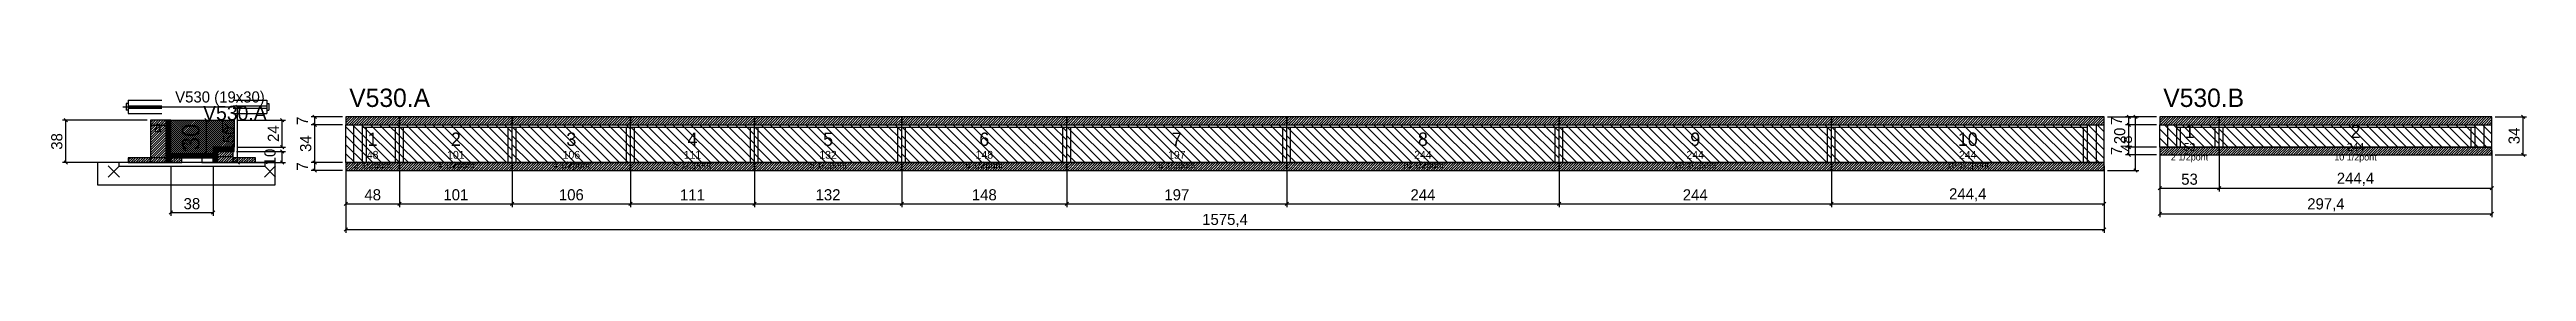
# Model space of a CAD drawing. Extents: x -69 to 2151, y -97 to 33.
import ezdxf
from ezdxf.enums import TextEntityAlignment as Align

# ---------------------------------------------------------------- set-up
doc = ezdxf.new("R2010")
doc.units = 0
for name, color, linetype in [('5', 5, 'Continuous'), ('barrote', 126, 'Continuous'), ('CONCRETO', 251, 'Continuous'), ('COTA', 241, 'Continuous'), ('Cota Seção (2x)', 241, 'Continuous'), ('detalhes', 7, 'Continuous'), ('Hachura', 251, 'Continuous'), ('Madeira', 126, 'Continuous'), ('NOMENCLATURA', 7, 'Continuous'), ('Painéis', 200, 'Continuous'), ('presilha', 224, 'Continuous'), ('Reaproveitamento', 30, 'Continuous'), ('SARR_2.2x7', 40, 'Continuous'), ('SARR_3.5x7', 81, 'Continuous'), ('SCO-___-LAJ', 224, 'Continuous'), ('TENSOR', 224, 'Continuous'), ('texto', 7, 'Continuous'), ('Texto Seção', 7, 'Continuous')]:
    doc.layers.add(name, color=color, linetype=linetype)
doc.dimstyles.new('PAINEL', dxfattribs={"dimtxt": 10, "dimasz": 3, "dimexe": 3, "dimexo": 3, "dimgap": 3, "dimtad": 1, "dimblk": 'OBLIQUE', "dimblk1": 'OBLIQUE', "dimcen": 2.5, "dimclrd": 4, "dimclre": 4, "dimclrt": 240, "dimazin": 3, "dimtfac": 1, "dimtmove": 0, "dimatfit": 3})
doc.dimstyles.new('SECAO2X', dxfattribs={"dimtxt": 16, "dimasz": 3, "dimexe": 3, "dimexo": 3, "dimgap": 3, "dimtad": 1, "dimblk": 'OBLIQUE', "dimblk1": 'OBLIQUE', "dimcen": 2.5, "dimclrd": 4, "dimclre": 4, "dimclrt": 240, "dimazin": 3, "dimtfac": 1, "dimtmove": 0, "dimatfit": 3})

# ---------------------------------------------------------------- blocks, each defined once
blk = doc.blocks.new('_OBLIQUE')
at = {"color": 0, "linetype": 'BYBLOCK'}
blk.add_line((-0.5, -0.5), (0.5, 0.5), dxfattribs=at)

msp = doc.modelspace()

# ---------------------------------------------------------------- hatches: boundary and pattern name
at = {"layer": 'COTA'}
h = msp.add_hatch(dxfattribs=at)
h.set_pattern_fill('ANSI31', scale=0.4)
h.paths.add_polyline_path([(40, -26), (40, 4), (97, 4), (97, -20), (78, -20), (78, -26)])
h = msp.add_hatch(dxfattribs=at)
h.set_pattern_fill('ANSI31', scale=0.5)
h.paths.add_polyline_path([(197, 0), (245, 0), (245, 7), (197, 7)])
h = msp.add_hatch(dxfattribs=at)
h.set_pattern_fill('ANSI31', scale=0.5)
h.paths.add_polyline_path([(245, 0), (346, 0), (346, 7), (245, 7)])
h = msp.add_hatch(dxfattribs=at)
h.set_pattern_fill('ANSI31', scale=0.5)
h.paths.add_polyline_path([(346, 0), (452, 0), (452, 7), (346, 7)])
h = msp.add_hatch(dxfattribs=at)
h.set_pattern_fill('ANSI31', scale=0.5)
h.paths.add_polyline_path([(452, 0), (563, 0), (563, 7), (452, 7)])
h = msp.add_hatch(dxfattribs=at)
h.set_pattern_fill('ANSI31', scale=0.5)
h.paths.add_polyline_path([(563, 0), (695, 0), (695, 7), (563, 7)])
h = msp.add_hatch(dxfattribs=at)
h.set_pattern_fill('ANSI31', scale=0.5)
h.paths.add_polyline_path([(695, 0), (843, 0), (843, 7), (695, 7)])
h = msp.add_hatch(dxfattribs=at)
h.set_pattern_fill('ANSI31', scale=0.5)
h.paths.add_polyline_path([(843, 0), (1040, 0), (1040, 7), (843, 7)])
h = msp.add_hatch(dxfattribs=at)
h.set_pattern_fill('ANSI31', scale=0.5)
h.paths.add_polyline_path([(1040, 0), (1284, 0), (1284, 7), (1040, 7)])
h = msp.add_hatch(dxfattribs=at)
h.set_pattern_fill('ANSI31', scale=0.5)
h.paths.add_polyline_path([(1284, 0), (1528, 0), (1528, 7), (1284, 7)])
h = msp.add_hatch(dxfattribs=at)
h.set_pattern_fill('ANSI31', scale=0.5)
h.paths.add_polyline_path([(1528, 0), (1772.4, 0), (1772.4, 7), (1528, 7)])
h = msp.add_hatch(dxfattribs=at)
h.set_pattern_fill('ANSI31', scale=0.5)
h.paths.add_polyline_path([(1822.4, 0), (1875.4, 0), (1875.4, 7), (1822.4, 7)])
h = msp.add_hatch(dxfattribs=at)
h.set_pattern_fill('ANSI31', scale=0.5)
h.paths.add_polyline_path([(1875.4, 0), (2119.8, 0), (2119.8, 7), (1875.4, 7)])
h = msp.add_hatch(dxfattribs=at)
h.set_pattern_fill('ANSI31', scale=0.5)
h.paths.add_polyline_path([(1822.4, -27), (1875.4, -27), (1875.4, -20), (1822.4, -20)])
h = msp.add_hatch(dxfattribs=at)
h.set_pattern_fill('ANSI31', scale=0.5)
h.paths.add_polyline_path([(1875.4, -27), (2119.8, -27), (2119.8, -20), (1875.4, -20)])
h = msp.add_hatch(dxfattribs=at)
h.set_pattern_fill('ANSI31', scale=0.5)
h.paths.add_polyline_path([(197, -41), (245, -41), (245, -34), (197, -34)])
h = msp.add_hatch(dxfattribs=at)
h.set_pattern_fill('ANSI31', scale=0.5)
h.paths.add_polyline_path([(245, -41), (346, -41), (346, -34), (245, -34)])
h = msp.add_hatch(dxfattribs=at)
h.set_pattern_fill('ANSI31', scale=0.5)
h.paths.add_polyline_path([(346, -41), (452, -41), (452, -34), (346, -34)])
h = msp.add_hatch(dxfattribs=at)
h.set_pattern_fill('ANSI31', scale=0.5)
h.paths.add_polyline_path([(452, -41), (563, -41), (563, -34), (452, -34)])
h = msp.add_hatch(dxfattribs=at)
h.set_pattern_fill('ANSI31', scale=0.5)
h.paths.add_polyline_path([(563, -41), (695, -41), (695, -34), (563, -34)])
h = msp.add_hatch(dxfattribs=at)
h.set_pattern_fill('ANSI31', scale=0.5)
h.paths.add_polyline_path([(695, -41), (843, -41), (843, -34), (695, -34)])
h = msp.add_hatch(dxfattribs=at)
h.set_pattern_fill('ANSI31', scale=0.5)
h.paths.add_polyline_path([(843, -41), (1040, -41), (1040, -34), (843, -34)])
h = msp.add_hatch(dxfattribs=at)
h.set_pattern_fill('ANSI31', scale=0.5)
h.paths.add_polyline_path([(1040, -41), (1284, -41), (1284, -34), (1040, -34)])
h = msp.add_hatch(dxfattribs=at)
h.set_pattern_fill('ANSI31', scale=0.5)
h.paths.add_polyline_path([(1284, -41), (1528, -41), (1528, -34), (1284, -34)])
h = msp.add_hatch(dxfattribs=at)
h.set_pattern_fill('ANSI31', scale=0.5)
h.paths.add_polyline_path([(1528, -41), (1772.4, -41), (1772.4, -34), (1528, -34)])
at = {"layer": 'Hachura'}
h = msp.add_hatch(dxfattribs=at)
h.set_pattern_fill('ANSI31', scale=0.5)
h.paths.add_polyline_path([(22, -34), (36, -34), (36, 4), (22, 4)])
h = msp.add_hatch(dxfattribs=at)
h.set_pattern_fill('ANSI31', scale=0.5)
h.paths.add_polyline_path([(22, -0.4), (36, -0.4), (36, 4), (22, 4)])
h = msp.add_hatch(dxfattribs=at)
h.set_pattern_fill('SOLID')
h.paths.add_polyline_path([(36, -34), (40, -34), (40, 4), (36, 4)])
h = msp.add_hatch(dxfattribs=at)
h.set_pattern_fill('SOLID')
h.paths.add_polyline_path([(78, -24), (97, -24), (97, -20), (78, -20)])
h = msp.add_hatch(dxfattribs=at)
h.set_pattern_fill('ANSI31', scale=0.5)
h.paths.add_polyline_path([(2, -34), (22, -34), (22, -29.6), (2, -29.6)])
h = msp.add_hatch(dxfattribs=at)
h.set_pattern_fill('SOLID')
h.paths.add_polyline_path([(40, -29.6), (78, -29.6), (78, -26), (40, -26)])
h = msp.add_hatch(dxfattribs=at)
h.set_pattern_fill('ANSI31', scale=0.5)
h.paths.add_polyline_path([(40, -34), (50, -34), (50, -29.6), (40, -29.6)])
h = msp.add_hatch(dxfattribs=at)
h.set_pattern_fill('SOLID')
h.paths.add_polyline_path([(78, -34), (82, -34), (82, -24), (78, -24)])
h = msp.add_hatch(dxfattribs=at)
h.set_pattern_fill('ANSI31', scale=0.5)
h.paths.add_polyline_path([(82, -34), (96, -34), (96, -24), (82, -24)])
h = msp.add_hatch(dxfattribs=at)
h.set_pattern_fill('ANSI31', scale=0.5)
h.paths.add_polyline_path([(82, -28.4), (96, -28.4), (96, -24), (82, -24)])
h = msp.add_hatch(dxfattribs=at)
h.set_pattern_fill('ANSI31', scale=0.5)
h.paths.add_polyline_path([(96, -34), (116, -34), (116, -29.6), (96, -29.6)])

# ---------------------------------------------------------------- linework, layer by layer
for p, q in [((0, 19), (0, 13)), ((2, 19), (0, 19)), ((2, 13), (0, 13)), ((2, 22), (32, 22)), ((2, 22), (2, 10)), ((2, 17), (32, 17)), ((2, 15), (32, 15)), ((2, 10), (32, 10)), ((96, 22), (126, 22)), ((96, 17), (126, 17)), ((96, 15), (126, 15)), ((96, 10), (126, 10)), ((126, 22), (126, 10)), ((126, 19), (128, 19)), ((126, 13), (128, 13)), ((128, 19), (128, 13))]:
    msp.add_line(p, q)
at = {"layer": 'barrote'}
msp.add_lwpolyline([(-25.5, -54), (133.5, -54), (133.5, -34), (-25.5, -34)], close=True, dxfattribs=at)
at = {"layer": 'CONCRETO'}
msp.add_lwpolyline([(40, -26), (40, 4), (97, 4), (97, -20), (78, -20), (78, -26)], close=True, dxfattribs=at)
at = {"layer": 'Madeira'}
for points in [[(22, -34), (36, -34), (36, 4), (22, 4)], [(22, -0.4), (36, -0.4), (36, 4), (22, 4)], [(2, -34), (22, -34), (22, -29.6), (2, -29.6)], [(22, -34), (36, -34), (36, -29.6), (22, -29.6)], [(40, -34), (50, -34), (50, -29.6), (40, -29.6)], [(68, -34), (78, -34), (78, -29.6), (68, -29.6)], [(82, -34), (96, -34), (96, -24), (82, -24)], [(82, -28.4), (96, -28.4), (96, -24), (82, -24)], [(96, -34), (116, -34), (116, -29.6), (96, -29.6)]]:
    msp.add_lwpolyline(points, close=True, dxfattribs=at)
at = {"layer": 'Painéis'}
for p, q in [((197, 0), (245, 0)), ((197, -34), (197, 0)), ((245, -34), (245, 0)), ((245, -34), (245, 0)), ((245, 0), (346, 0)), ((245, -34), (245, 0)), ((346, -34), (346, 0)), ((346, -34), (346, 0)), ((346, 0), (452, 0)), ((346, -34), (346, 0)), ((452, -34), (452, 0)), ((452, -34), (452, 0)), ((452, 0), (563, 0)), ((452, -34), (452, 0)), ((563, -34), (563, 0)), ((563, -34), (563, 0)), ((563, 0), (695, 0)), ((563, -34), (563, 0)), ((695, -34), (695, 0)), ((695, -34), (695, 0)), ((695, 0), (843, 0)), ((695, -34), (695, 0)), ((843, -34), (843, 0)), ((843, -34), (843, 0)), ((843, 0), (1040, 0)), ((843, -34), (843, 0)), ((1040, -34), (1040, 0)), ((1040, -34), (1040, 0)), ((1040, 0), (1284, 0)), ((1040, -34), (1040, 0)), ((1284, -34), (1284, 0)), ((1284, -34), (1284, 0)), ((1284, 0), (1528, 0)), ((1284, -34), (1284, 0)), ((1528, -34), (1528, 0)), ((1528, -34), (1528, 0)), ((1528, 0), (1772.4, 0)), ((1528, -34), (1528, 0)), ((1772.4, -34), (1772.4, 0)), ((1822.4, 0), (1875.4, 0)), ((1822.4, -20), (1822.4, 0)), ((1875.4, -20), (1875.4, 0)), ((1875.4, -20), (1875.4, 0)), ((1875.4, 0), (2119.8, 0)), ((1875.4, -20), (1875.4, 0)), ((2119.8, -20), (2119.8, 0)), ((1822.4, -20), (1875.4, -20)), ((1875.4, -20), (2119.8, -20)), ((197, -34), (245, -34)), ((245, -34), (346, -34)), ((346, -34), (452, -34)), ((452, -34), (563, -34)), ((563, -34), (695, -34)), ((695, -34), (843, -34)), ((843, -34), (1040, -34)), ((1040, -34), (1284, -34)), ((1284, -34), (1528, -34)), ((1528, -34), (1772.4, -34))]:
    msp.add_line(p, q, dxfattribs=at)
for points in [[(36, -34), (40, -34), (40, 4), (36, 4)], [(78, -24), (97, -24), (97, -20), (78, -20)], [(40, -29.6), (78, -29.6), (78, -26), (40, -26)], [(78, -34), (82, -34), (82, -24), (78, -24)]]:
    msp.add_lwpolyline(points, close=True, dxfattribs=at)
at = {"layer": 'presilha'}
for p, q in [((-16, -47), (-6, -37)), ((-16, -37), (-6, -47)), ((124, -47), (134, -37)), ((124, -37), (134, -47))]:
    msp.add_line(p, q, dxfattribs=at)
at = {"layer": 'Reaproveitamento', "color": 30}
for p, q in [((237, -34), (203, 0)), ((245, -34), (211, 0)), ((245, -26), (219, 0)), ((245, -18), (227, 0)), ((245, -10), (235, 0)), ((245, -2), (243, 0)), ((285, -34), (251, 0)), ((293, -34), (259, 0)), ((301, -34), (267, 0)), ((309, -34), (275, 0)), ((317, -34), (283, 0)), ((325, -34), (291, 0)), ((333, -34), (299, 0)), ((341, -34), (307, 0)), ((346, -31), (315, 0)), ((346, -23), (323, 0)), ((346, -15), (331, 0)), ((346, -7), (339, 0)), ((386, -34), (352, 0)), ((394, -34), (360, 0)), ((402, -34), (368, 0)), ((410, -34), (376, 0)), ((418, -34), (384, 0)), ((426, -34), (392, 0)), ((434, -34), (400, 0)), ((442, -34), (408, 0)), ((450, -34), (416, 0)), ((452, -28), (424, 0)), ((452, -20), (432, 0)), ((452, -12), (440, 0)), ((452, -4), (448, 0)), ((492, -34), (458, 0)), ((500, -34), (466, 0)), ((508, -34), (474, 0)), ((516, -34), (482, 0)), ((524, -34), (490, 0)), ((532, -34), (498, 0)), ((540, -34), (506, 0)), ((548, -34), (514, 0)), ((556, -34), (522, 0)), ((563, -33), (530, 0)), ((563, -25), (538, 0)), ((563, -17), (546, 0)), ((563, -9), (554, 0)), ((563, -1), (562, 0)), ((603, -34), (569, 0)), ((611, -34), (577, 0)), ((619, -34), (585, 0)), ((627, -34), (593, 0)), ((635, -34), (601, 0)), ((643, -34), (609, 0)), ((651, -34), (617, 0)), ((659, -34), (625, 0)), ((667, -34), (633, 0)), ((675, -34), (641, 0)), ((683, -34), (649, 0)), ((691, -34), (657, 0)), ((695, -30), (665, 0)), ((695, -22), (673, 0)), ((695, -14), (681, 0)), ((695, -6), (689, 0)), ((735, -34), (701, 0)), ((743, -34), (709, 0)), ((751, -34), (717, 0)), ((759, -34), (725, 0)), ((767, -34), (733, 0)), ((775, -34), (741, 0)), ((783, -34), (749, 0)), ((791, -34), (757, 0)), ((799, -34), (765, 0)), ((807, -34), (773, 0)), ((815, -34), (781, 0)), ((823, -34), (789, 0)), ((831, -34), (797, 0)), ((839, -34), (805, 0)), ((843, -30), (813, 0)), ((843, -22), (821, 0)), ((843, -14), (829, 0)), ((843, -6), (837, 0)), ((883, -34), (849, 0)), ((891, -34), (857, 0)), ((899, -34), (865, 0)), ((907, -34), (873, 0)), ((915, -34), (881, 0)), ((923, -34), (889, 0)), ((931, -34), (897, 0)), ((939, -34), (905, 0)), ((947, -34), (913, 0)), ((955, -34), (921, 0)), ((963, -34), (929, 0)), ((971, -34), (937, 0)), ((979, -34), (945, 0)), ((987, -34), (953, 0)), ((995, -34), (961, 0)), ((1003, -34), (969, 0)), ((1011, -34), (977, 0)), ((1019, -34), (985, 0)), ((1027, -34), (993, 0)), ((1035, -34), (1001, 0)), ((1040, -31), (1009, 0)), ((1040, -23), (1017, 0)), ((1040, -15), (1025, 0)), ((1040, -7), (1033, 0)), ((1080, -34), (1046, 0)), ((1088, -34), (1054, 0)), ((1096, -34), (1062, 0)), ((1104, -34), (1070, 0)), ((1112, -34), (1078, 0)), ((1120, -34), (1086, 0)), ((1128, -34), (1094, 0)), ((1136, -34), (1102, 0)), ((1144, -34), (1110, 0)), ((1152, -34), (1118, 0)), ((1160, -34), (1126, 0)), ((1168, -34), (1134, 0)), ((1176, -34), (1142, 0)), ((1184, -34), (1150, 0)), ((1192, -34), (1158, 0)), ((1200, -34), (1166, 0)), ((1208, -34), (1174, 0)), ((1216, -34), (1182, 0)), ((1224, -34), (1190, 0)), ((1232, -34), (1198, 0)), ((1240, -34), (1206, 0)), ((1248, -34), (1214, 0)), ((1256, -34), (1222, 0)), ((1264, -34), (1230, 0)), ((1272, -34), (1238, 0)), ((1280, -34), (1246, 0)), ((1284, -30), (1254, 0)), ((1284, -22), (1262, 0)), ((1284, -14), (1270, 0)), ((1284, -6), (1278, 0)), ((1324, -34), (1290, 0)), ((1332, -34), (1298, 0)), ((1340, -34), (1306, 0)), ((1348, -34), (1314, 0)), ((1356, -34), (1322, 0)), ((1364, -34), (1330, 0)), ((1372, -34), (1338, 0)), ((1380, -34), (1346, 0)), ((1388, -34), (1354, 0)), ((1396, -34), (1362, 0)), ((1404, -34), (1370, 0)), ((1412, -34), (1378, 0)), ((1420, -34), (1386, 0)), ((1428, -34), (1394, 0)), ((1436, -34), (1402, 0)), ((1444, -34), (1410, 0)), ((1452, -34), (1418, 0)), ((1460, -34), (1426, 0)), ((1468, -34), (1434, 0)), ((1476, -34), (1442, 0)), ((1484, -34), (1450, 0)), ((1492, -34), (1458, 0)), ((1500, -34), (1466, 0)), ((1508, -34), (1474, 0)), ((1516, -34), (1482, 0)), ((1524, -34), (1490, 0)), ((1528, -30), (1498, 0)), ((1528, -22), (1506, 0)), ((1528, -14), (1514, 0)), ((1528, -6), (1522, 0)), ((1568, -34), (1534, 0)), ((1576, -34), (1542, 0)), ((1584, -34), (1550, 0)), ((1592, -34), (1558, 0)), ((1600, -34), (1566, 0)), ((1608, -34), (1574, 0)), ((1616, -34), (1582, 0)), ((1624, -34), (1590, 0)), ((1632, -34), (1598, 0)), ((1640, -34), (1606, 0)), ((1648, -34), (1614, 0)), ((1656, -34), (1622, 0)), ((1664, -34), (1630, 0)), ((1672, -34), (1638, 0)), ((1680, -34), (1646, 0)), ((1688, -34), (1654, 0)), ((1696, -34), (1662, 0)), ((1704, -34), (1670, 0)), ((1712, -34), (1678, 0)), ((1720, -34), (1686, 0)), ((1728, -34), (1694, 0)), ((1736, -34), (1702, 0)), ((1744, -34), (1710, 0)), ((1752, -34), (1718, 0)), ((1760, -34), (1726, 0)), ((1768, -34), (1734, 0)), ((1772.4, -30.4), (1742, 0)), ((1772.4, -22.4), (1750, 0)), ((1772.4, -14.4), (1758, 0)), ((1772.4, -6.4), (1766, 0)), ((1846.4, -20), (1826.4, 0)), ((1854.4, -20), (1834.4, 0)), ((1862.4, -20), (1842.4, 0)), ((1870.4, -20), (1850.4, 0)), ((1875.4, -17), (1858.4, 0)), ((1875.4, -9), (1866.4, 0)), ((1875.4, -1), (1874.4, 0)), ((1899.4, -20), (1879.4, 0)), ((1907.4, -20), (1887.4, 0)), ((1915.4, -20), (1895.4, 0)), ((1923.4, -20), (1903.4, 0)), ((1931.4, -20), (1911.4, 0)), ((1939.4, -20), (1919.4, 0)), ((1947.4, -20), (1927.4, 0)), ((1955.4, -20), (1935.4, 0)), ((1963.4, -20), (1943.4, 0)), ((1971.4, -20), (1951.4, 0)), ((1979.4, -20), (1959.4, 0)), ((1987.4, -20), (1967.4, 0)), ((1995.4, -20), (1975.4, 0)), ((2003.4, -20), (1983.4, 0)), ((2011.4, -20), (1991.4, 0)), ((2019.4, -20), (1999.4, 0)), ((2027.4, -20), (2007.4, 0)), ((2035.4, -20), (2015.4, 0)), ((2043.4, -20), (2023.4, 0)), ((2051.4, -20), (2031.4, 0)), ((2059.4, -20), (2039.4, 0)), ((2067.4, -20), (2047.4, 0)), ((2075.4, -20), (2055.4, 0)), ((2083.4, -20), (2063.4, 0)), ((2091.4, -20), (2071.4, 0)), ((2099.4, -20), (2079.4, 0)), ((2107.4, -20), (2087.4, 0)), ((2115.4, -20), (2095.4, 0)), ((2119.8, -16.4), (2103.4, 0)), ((2119.8, -8.4), (2111.4, 0)), ((2119.8, -0.4), (2119.4, 0)), ((229, -34), (197, -2)), ((221, -34), (197, -10)), ((213, -34), (197, -18)), ((277, -34), (245, -2)), ((269, -34), (245, -10)), ((261, -34), (245, -18)), ((378, -34), (346, -2)), ((370, -34), (346, -10)), ((362, -34), (346, -18)), ((484, -34), (452, -2)), ((476, -34), (452, -10)), ((468, -34), (452, -18)), ((595, -34), (563, -2)), ((587, -34), (563, -10)), ((579, -34), (563, -18)), ((727, -34), (695, -2)), ((719, -34), (695, -10)), ((711, -34), (695, -18)), ((875, -34), (843, -2)), ((867, -34), (843, -10)), ((859, -34), (843, -18)), ((1072, -34), (1040, -2)), ((1064, -34), (1040, -10)), ((1056, -34), (1040, -18)), ((1316, -34), (1284, -2)), ((1308, -34), (1284, -10)), ((1300, -34), (1284, -18)), ((1560, -34), (1528, -2)), ((1552, -34), (1528, -10)), ((1544, -34), (1528, -18)), ((1838.4, -20), (1822.4, -4)), ((1830.4, -20), (1822.4, -12)), ((1822.4, -20), (1822.4, -20)), ((1891.4, -20), (1875.4, -4)), ((1883.4, -20), (1875.4, -12)), ((1875.4, -20), (1875.4, -20)), ((205, -34), (197, -26)), ((197, -34), (197, -34)), ((253, -34), (245, -26)), ((245, -34), (245, -34)), ((354, -34), (346, -26)), ((346, -34), (346, -34)), ((460, -34), (452, -26)), ((452, -34), (452, -34)), ((571, -34), (563, -26)), ((563, -34), (563, -34)), ((703, -34), (695, -26)), ((695, -34), (695, -34)), ((851, -34), (843, -26)), ((843, -34), (843, -34)), ((1048, -34), (1040, -26)), ((1040, -34), (1040, -34)), ((1292, -34), (1284, -26)), ((1284, -34), (1284, -34)), ((1536, -34), (1528, -26)), ((1528, -34), (1528, -34))]:
    msp.add_line(p, q, dxfattribs=at)
at = {"layer": 'SARR_2.2x7'}
for p, q in [((204, -34), (204, 0)), ((1765.4, -34), (1765.4, 0)), ((1829.4, -20), (1829.4, 0)), ((2112.8, -20), (2112.8, 0)), ((212, -2.2), (245, -2.2)), ((245, -2.2), (346, -2.2)), ((346, -2.2), (452, -2.2)), ((452, -2.2), (563, -2.2)), ((563, -2.2), (695, -2.2)), ((695, -2.2), (843, -2.2)), ((843, -2.2), (1040, -2.2)), ((1040, -2.2), (1284, -2.2)), ((1284, -2.2), (1528, -2.2)), ((1528, -2.2), (1757.4, -2.2)), ((1837.4, -2.2), (1875.4, -2.2)), ((1875.4, -2.2), (2104.8, -2.2))]:
    msp.add_line(p, q, dxfattribs=at)
at = {"layer": 'SARR_3.5x7'}
for p, q in [((212, -34), (212, 0)), ((245, -34), (245, 0)), ((245, -34), (245, 0)), ((346, -34), (346, 0)), ((346, -34), (346, 0)), ((452, -34), (452, 0)), ((452, -34), (452, 0)), ((563, -34), (563, 0)), ((563, -34), (563, 0)), ((695, -34), (695, 0)), ((695, -34), (695, 0)), ((843, -34), (843, 0)), ((843, -34), (843, 0)), ((1040, -34), (1040, 0)), ((1040, -34), (1040, 0)), ((1284, -34), (1284, 0)), ((1284, -34), (1284, 0)), ((1528, -34), (1528, 0)), ((1528, -34), (1528, 0)), ((1757.4, -34), (1757.4, 0)), ((1837.4, -20), (1837.4, 0)), ((1875.4, -20), (1875.4, 0)), ((1875.4, -20), (1875.4, 0)), ((2104.8, -20), (2104.8, 0)), ((215.5, -34), (215.5, -2.2)), ((241.5, -34), (241.5, -2.2)), ((248.5, -34), (248.5, -2.2)), ((342.5, -34), (342.5, -2.2)), ((349.5, -34), (349.5, -2.2)), ((448.5, -34), (448.5, -2.2)), ((455.5, -34), (455.5, -2.2)), ((559.5, -34), (559.5, -2.2)), ((566.5, -34), (566.5, -2.2)), ((691.5, -34), (691.5, -2.2)), ((698.5, -34), (698.5, -2.2)), ((839.5, -34), (839.5, -2.2)), ((846.5, -34), (846.5, -2.2)), ((1036.5, -34), (1036.5, -2.2)), ((1043.5, -34), (1043.5, -2.2)), ((1280.5, -34), (1280.5, -2.2)), ((1287.5, -34), (1287.5, -2.2)), ((1524.5, -34), (1524.5, -2.2)), ((1531.5, -34), (1531.5, -2.2)), ((1753.9, -34), (1753.9, -2.2)), ((1837.4, -20), (1840.9, -20)), ((1840.9, -20), (1840.9, -2.2)), ((1871.9, -20), (1871.9, -2.2)), ((1871.9, -20), (1875.4, -20)), ((1875.4, -20), (1878.9, -20)), ((1878.9, -20), (1878.9, -2.2)), ((2101.3, -20), (2101.3, -2.2)), ((2101.3, -20), (2104.8, -20)), ((212, -34), (215.5, -34)), ((241.5, -34), (245, -34)), ((245, -34), (248.5, -34)), ((342.5, -34), (346, -34)), ((346, -34), (349.5, -34)), ((448.5, -34), (452, -34)), ((452, -34), (455.5, -34)), ((559.5, -34), (563, -34)), ((563, -34), (566.5, -34)), ((691.5, -34), (695, -34)), ((695, -34), (698.5, -34)), ((839.5, -34), (843, -34)), ((843, -34), (846.5, -34)), ((1036.5, -34), (1040, -34)), ((1040, -34), (1043.5, -34)), ((1280.5, -34), (1284, -34)), ((1284, -34), (1287.5, -34)), ((1524.5, -34), (1528, -34)), ((1528, -34), (1531.5, -34)), ((1753.9, -34), (1757.4, -34))]:
    msp.add_line(p, q, dxfattribs=at)
at = {"layer": 'SCO-___-LAJ'}
for points in [[(197, 0), (245, 0), (245, 7), (197, 7)], [(245, 0), (346, 0), (346, 7), (245, 7)], [(346, 0), (452, 0), (452, 7), (346, 7)], [(452, 0), (563, 0), (563, 7), (452, 7)], [(563, 0), (695, 0), (695, 7), (563, 7)], [(695, 0), (843, 0), (843, 7), (695, 7)], [(843, 0), (1040, 0), (1040, 7), (843, 7)], [(1040, 0), (1284, 0), (1284, 7), (1040, 7)], [(1284, 0), (1528, 0), (1528, 7), (1284, 7)], [(1528, 0), (1772.4, 0), (1772.4, 7), (1528, 7)], [(1822.4, 0), (1875.4, 0), (1875.4, 7), (1822.4, 7)], [(1875.4, 0), (2119.8, 0), (2119.8, 7), (1875.4, 7)], [(1822.4, -27), (1875.4, -27), (1875.4, -20), (1822.4, -20)], [(1875.4, -27), (2119.8, -27), (2119.8, -20), (1875.4, -20)], [(-6.5, -37.2), (124.5, -37.2), (124.5, -34), (-6.5, -34)], [(197, -41), (245, -41), (245, -34), (197, -34)], [(245, -41), (346, -41), (346, -34), (245, -34)], [(346, -41), (452, -41), (452, -34), (346, -34)], [(452, -41), (563, -41), (563, -34), (452, -34)], [(563, -41), (695, -41), (695, -34), (563, -34)], [(695, -41), (843, -41), (843, -34), (695, -34)], [(843, -41), (1040, -41), (1040, -34), (843, -34)], [(1040, -41), (1284, -41), (1284, -34), (1040, -34)], [(1284, -41), (1528, -41), (1528, -34), (1284, -34)], [(1528, -41), (1772.4, -41), (1772.4, -34), (1528, -34)]]:
    msp.add_lwpolyline(points, close=True, dxfattribs=at)
at = {"layer": 'TENSOR'}
msp.add_line((-3, 16), (95, 16), dxfattribs=at)

# ---------------------------------------------------------------- texts
at = {"layer": '5'}
for s, height, p in [('1', 12, (1848.9, -6)), ('2', 12, (1997.6, -6)), ('1', 12, (221, -13)), ('2', 12, (295.5, -13)), ('3', 12, (399, -13)), ('4', 12, (507.5, -13)), ('5', 12, (629, -13)), ('6', 12, (769, -13)), ('7', 12, (941.5, -13)), ('8', 12, (1162, -13)), ('9', 12, (1406, -13)), ('10', 12, (1650.2, -13)), ('53', 7, (1848.9, -20)), ('244', 7, (1997.6, -20)), ('48', 7, (221, -27)), ('101', 7, (295.5, -27)), ('106', 7, (399, -27)), ('111', 7, (507.5, -27)), ('132', 7, (629, -27)), ('148', 7, (769, -27)), ('197', 7, (941.5, -27)), ('244', 7, (1162, -27)), ('244', 7, (1406, -27)), ('244', 7, (1650.2, -27))]:
    msp.add_text(s, height=height, dxfattribs=at).set_placement(p, align=Align.MIDDLE_CENTER)
at = {"layer": 'detalhes'}
for s, p in [('a', (25, -6.7)), ('b', (85, -6.7)), ('c', (50, -23.5))]:
    msp.add_text(s, height=9.6, dxfattribs=at).set_placement(p)
at = {"layer": 'NOMENCLATURA'}
for s, p in [('V530.A', (200, 16)), ('V530.B', (1825.4, 16))]:
    msp.add_text(s, height=16.5, dxfattribs=at).set_placement(p)
at = {"layer": 'texto', "char_height": 6, "attachment_point": 5}
for s, insert in [('2 1/2pont', (221, -37)), ('4 1/2pont', (295.5, -37)), ('4 1/2pont', (399, -37)), ('5 1/2pont', (507.5, -37)), ('5 1/2pont', (629, -37)), ('6 1/2pont', (769, -37)), ('8 1/2pont', (941.5, -37)), ('10 1/2pont', (1162, -37)), ('10 1/2pont', (1406, -37)), ('10 1/2pont', (1650.2, -37)), ('2 1/2pont', (1848.9, -30)), ('10 1/2pont', (1997.6, -30))]:
    msp.add_mtext(s, dxfattribs=dict(at, insert=insert))
at = {"layer": 'Texto Seção'}
for s, height, p in [('V530 (19x30)', 10, (44, 20)), ('V530.A', 13, (69, 4))]:
    msp.add_text(s, height=height, dxfattribs=at).set_placement(p)

# ---------------------------------------------------------------- dimensions: what is measured, and where the dimension line sits
at = {"layer": 'COTA'}
for base, p1, p2 in [((-54, -34), (2, -34), (22, 4)), ((100, -34), (96, -34), (96, 16)), ((140, -20), (97, -20), (97, 4)), ((169, 0), (197, 0), (197, 7)), ((169, -34), (197, -34), (197, 0)), ((1800.4, -41), (1772.4, -41), (1772.4, 7)), ((1794.4, 0), (1822.4, 0), (1822.4, 7)), ((1794.4, -20), (1822.4, -20), (1822.4, 0)), ((2147.8, -27), (2119.8, -27), (2119.8, 7)), ((140, -34), (96, -34), (96, -24)), ((1794.4, -27), (1822.4, -27), (1822.4, -20)), ((169, -41), (197, -41), (197, -34))]:
    msp.add_linear_dim(base=base, p1=p1, p2=p2, angle=90, dimstyle='PAINEL', dxfattribs=at).render()
for base, p1, p2 in [((1822.4, -57), (1822.4, -20), (1875.4, -20)), ((1822.4, -80), (1822.4, -20), (2119.8, -20)), ((1875.4, -57), (1875.4, -20), (2119.8, -20)), ((40, -79), (40, -34), (78, -34)), ((197, -71), (197, -34), (245, -34)), ((197, -94), (197, -34), (1772.4, -34)), ((245, -71), (245, -34), (346, -34)), ((346, -71), (346, -34), (452, -34)), ((452, -71), (452, -34), (563, -34)), ((563, -71), (563, -34), (695, -34)), ((695, -71), (695, -34), (843, -34)), ((843, -71), (843, -34), (1040, -34)), ((1040, -71), (1040, -34), (1284, -34)), ((1284, -71), (1284, -34), (1528, -34)), ((1528, -71), (1528, -34), (1772.4, -34))]:
    msp.add_linear_dim(base=base, p1=p1, p2=p2, dimstyle='PAINEL', dxfattribs=at).render()
at = {"layer": 'Cota Seção (2x)'}
msp.add_linear_dim(base=(72, -26), p1=(40, -26), p2=(40, 4), angle=90, dimstyle='SECAO2X', dxfattribs=at).render()

doc.saveas('drawing.dxf')
